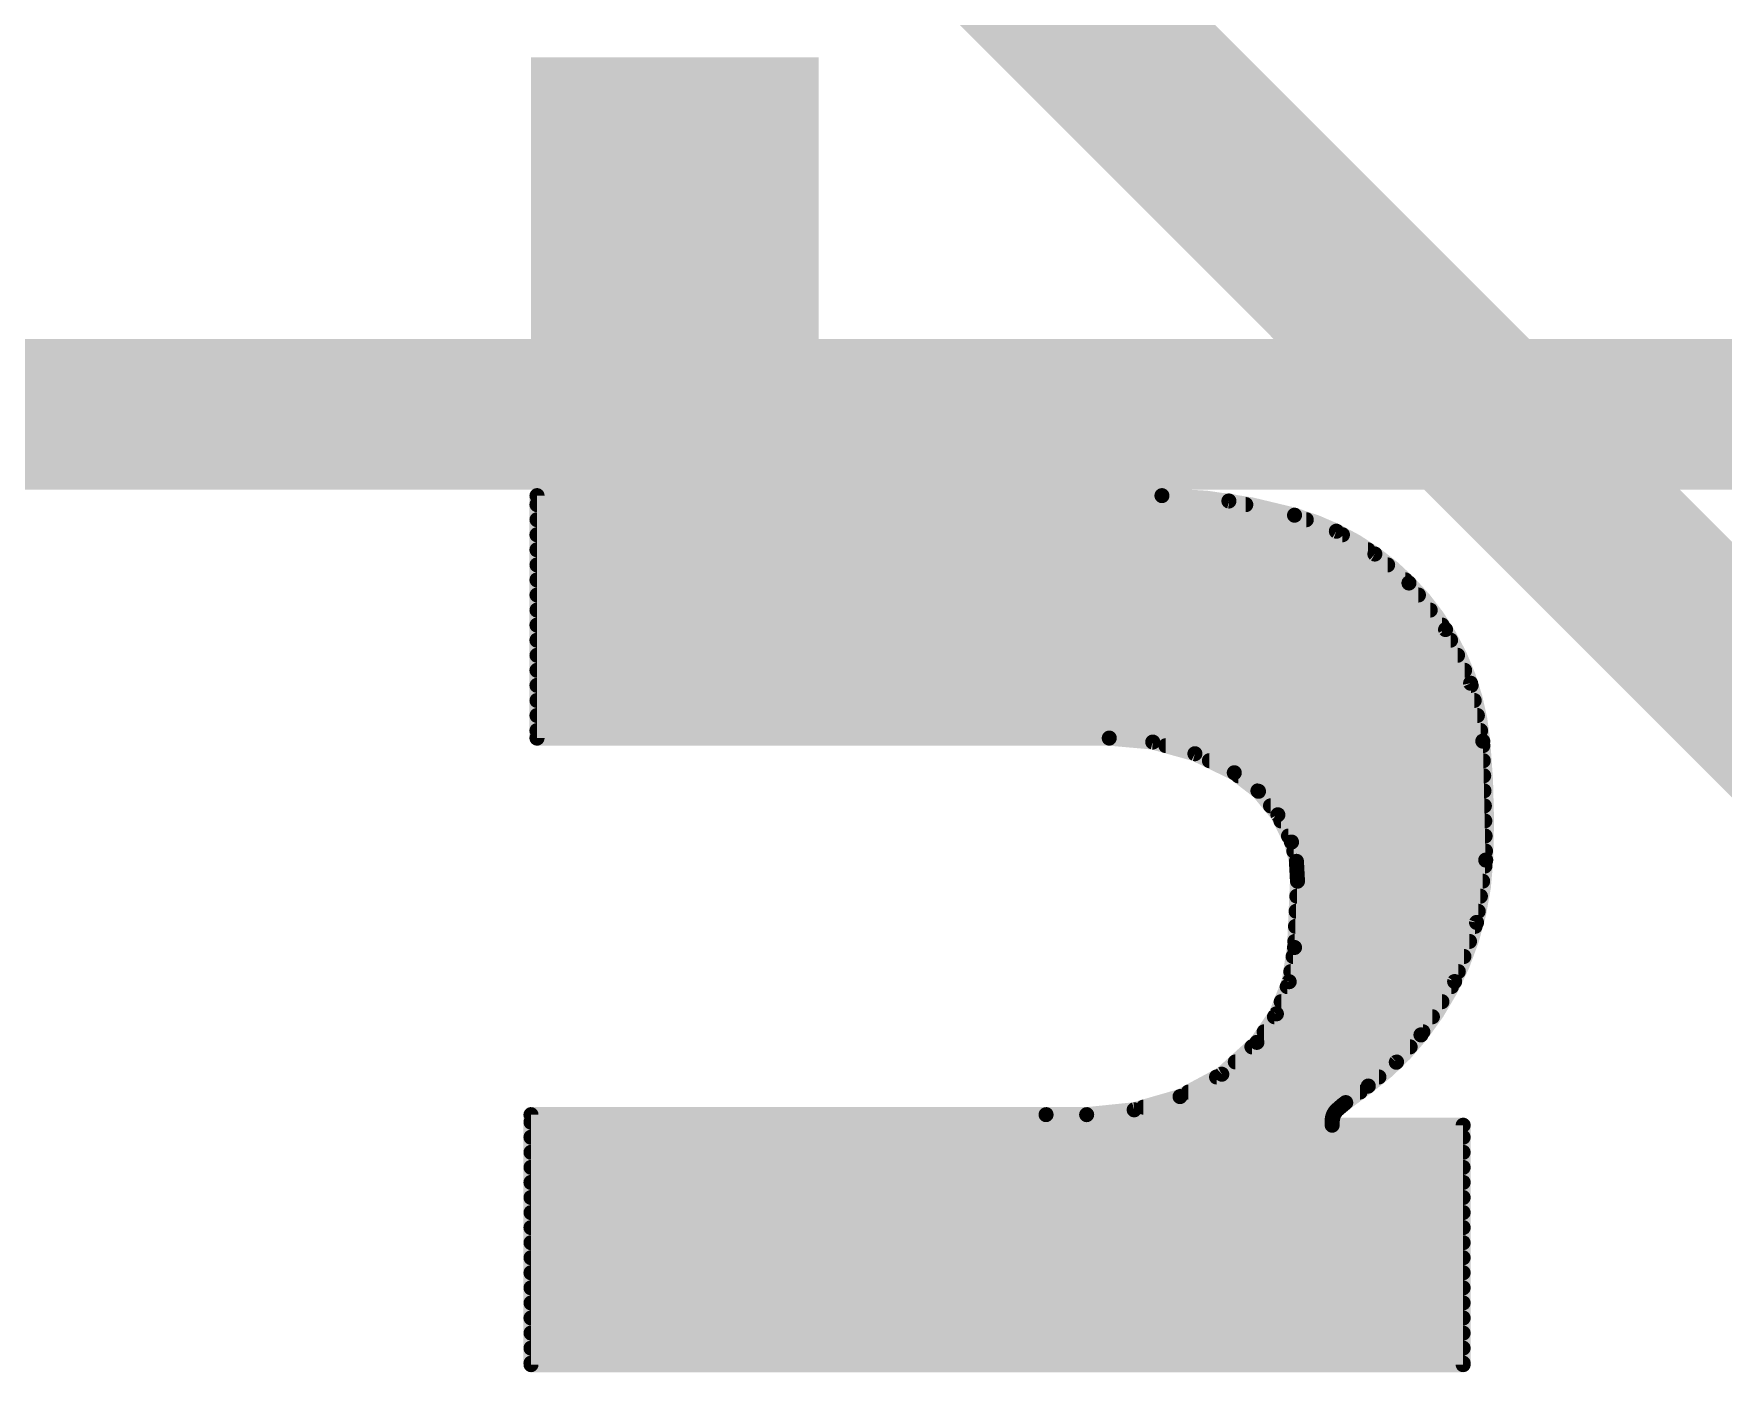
# Model space of a CAD drawing. Extents: x -0.1 to 52.8, y -11.4 to 50.9.
# Drawn here: x 7.726 to 10.576, y 35.215 to 37.472 of the extents above; entities that cross this region are included whole.
import ezdxf

# ---------------------------------------------------------------- set-up
doc = ezdxf.new("R2010")
doc.units = 0
for name, color, linetype in [('1', 12, 'CONTINUOUS'), ('16', 132, 'CONTINUOUS'), ('22', 40, 'CONTINUOUS')]:
    doc.layers.add(name, color=color, linetype=linetype)

# ---------------------------------------------------------------- blocks, each defined once
blk = doc.blocks.new('RECT')
blk.add_solid([(-0.5, -0.5), (0.5, -0.5), (-0.5, 0.5), (0.5, 0.5)])

msp = doc.modelspace()

# ---------------------------------------------------------------- linework, layer by layer
at = {"layer": '1', "const_width": 0.3048}
msp.add_lwpolyline([(8.89, 38.1), (11.43, 35.56)], dxfattribs=at)
at = {"layer": '16', "const_width": 0.254}
msp.add_lwpolyline([(11.43, 36.83), (5.08, 36.83)], dxfattribs=at)
at = {"layer": '22', "const_width": 0.0254}
for points in [[(9.6291, 36.6928), (8.575, 36.6928)], [(8.575, 36.6928), (8.575, 36.2839)], [(9.6291, 36.6928), (8.575, 36.6928)], [(8.575, 36.6928), (8.575, 36.2839)], [(9.742, 36.6838), (9.6291, 36.6928)], [(8.575, 36.6776), (9.7705, 36.6776)], [(9.8527, 36.6598), (9.742, 36.6838)], [(8.575, 36.6522), (9.8726, 36.6522)], [(9.9232, 36.6329), (9.8527, 36.6598)], [(9.9882, 36.5944), (9.9232, 36.6329)], [(8.575, 36.6268), (9.9335, 36.6268)], [(8.575, 36.6014), (9.9764, 36.6014)], [(8.575, 36.576), (10.0098, 36.576)], [(10.0457, 36.5455), (9.9882, 36.5944)], [(8.575, 36.5506), (10.0397, 36.5506)], [(8.575, 36.5252), (10.0617, 36.5252)], [(10.1074, 36.467), (10.0457, 36.5455)], [(8.575, 36.4998), (10.0816, 36.4998)], [(8.575, 36.4744), (10.1016, 36.4744)], [(10.1497, 36.3765), (10.1074, 36.467)], [(8.575, 36.449), (10.1159, 36.449)], [(8.575, 36.4236), (10.1277, 36.4236)], [(8.575, 36.3982), (10.1396, 36.3982)], [(10.1702, 36.2788), (10.1497, 36.3765)], [(8.575, 36.3728), (10.1505, 36.3728)], [(8.575, 36.3474), (10.1558, 36.3474)], [(8.575, 36.322), (10.1611, 36.322)], [(8.575, 36.2966), (10.1665, 36.2966)], [(8.575, 36.2839), (9.5402, 36.2839)], [(8.575, 36.2839), (9.5402, 36.2839)], [(9.5402, 36.2839), (9.6136, 36.2773)], [(9.6136, 36.2773), (9.6847, 36.2576)], [(9.6356, 36.2712), (10.1704, 36.2712)], [(10.1752, 36.0782), (10.1702, 36.2788)], [(9.6847, 36.2576), (9.7511, 36.2255)], [(9.7091, 36.2458), (10.171, 36.2458)], [(9.7511, 36.2255), (9.7919, 36.1942)], [(9.7578, 36.2204), (10.1717, 36.2204)], [(9.7909, 36.195), (10.1723, 36.195)], [(9.7919, 36.1942), (9.8246, 36.1546)], [(9.8122, 36.1696), (10.1729, 36.1696)], [(9.8246, 36.1546), (9.8476, 36.1086)], [(9.8298, 36.1442), (10.1736, 36.1442)], [(9.8425, 36.1188), (10.1742, 36.1188)], [(9.8476, 36.1086), (9.8559, 36.0761)], [(9.8515, 36.0934), (10.1748, 36.0934)], [(9.8559, 36.0761), (9.8577, 36.0426)], [(9.8564, 36.068), (10.1737, 36.068)], [(10.1597, 35.973), (10.1752, 36.0782)], [(9.8577, 36.0426), (9.8527, 35.9308)], [(9.8577, 36.0426), (10.17, 36.0426)], [(9.8566, 36.0172), (10.1662, 36.0172)], [(9.8554, 35.9918), (10.1625, 35.9918)], [(9.8543, 35.9664), (10.1572, 35.9664)], [(10.1228, 35.8734), (10.1597, 35.973)], [(9.8527, 35.9308), (9.8437, 35.8732)], [(9.8532, 35.941), (10.1478, 35.941)], [(9.8503, 35.9156), (10.1384, 35.9156)], [(9.8437, 35.8732), (9.8222, 35.8189)], [(9.8404, 35.8648), (10.1174, 35.8648)], [(9.8464, 35.8902), (10.129, 35.8902)], [(10.066, 35.7835), (10.1228, 35.8734)], [(9.8303, 35.8394), (10.1013, 35.8394)], [(9.8222, 35.8189), (9.7892, 35.7708)], [(9.8188, 35.814), (10.0853, 35.814)], [(9.8014, 35.7886), (10.0692, 35.7886)], [(10.0244, 35.7374), (10.066, 35.7835)], [(9.7892, 35.7708), (9.73, 35.7171)], [(9.7808, 35.7632), (10.0477, 35.7632)], [(9.7528, 35.7378), (10.0248, 35.7378)], [(9.9771, 35.6972), (10.0244, 35.7374)], [(9.73, 35.7171), (9.6596, 35.6794)], [(9.7212, 35.7124), (9.995, 35.7124)], [(9.939, 35.6692), (9.9771, 35.6972)], [(9.6596, 35.6794), (9.5822, 35.6571)], [(9.6738, 35.687), (9.9632, 35.687)], [(9.9238, 35.6565), (9.939, 35.6692)], [(9.5021, 35.6489), (8.5649, 35.6489)], [(8.5649, 35.6489), (8.5649, 35.2273)], [(9.4336, 35.6489), (8.5649, 35.6489)], [(8.5649, 35.6489), (8.5649, 35.2273)], [(8.5649, 35.6362), (9.9162, 35.6362)], [(9.5822, 35.6571), (9.5021, 35.6489)], [(9.5978, 35.6616), (9.9299, 35.6616)], [(9.9162, 35.6387), (9.9182, 35.6484)], [(9.9162, 35.6311), (9.9162, 35.6387)], [(9.9162, 35.6311), (9.9162, 35.6387)], [(9.9182, 35.6484), (9.9238, 35.6565)], [(8.5649, 35.6108), (10.1371, 35.6108)], [(10.1371, 35.6311), (9.9162, 35.6311)], [(10.1371, 35.6311), (9.9162, 35.6311)], [(10.1371, 35.2273), (10.1371, 35.6311)], [(10.1371, 35.2273), (10.1371, 35.6311)], [(8.5649, 35.5854), (10.1371, 35.5854)], [(8.5649, 35.56), (10.1371, 35.56)], [(8.5649, 35.5346), (10.1371, 35.5346)], [(8.5649, 35.5092), (10.1371, 35.5092)], [(8.5649, 35.4838), (10.1371, 35.4838)], [(8.5649, 35.4584), (10.1371, 35.4584)], [(8.5649, 35.433), (10.1371, 35.433)], [(8.5649, 35.4076), (10.1371, 35.4076)], [(8.5649, 35.3822), (10.1371, 35.3822)], [(8.5649, 35.3568), (10.1371, 35.3568)], [(8.5649, 35.3314), (10.1371, 35.3314)], [(8.5649, 35.306), (10.1371, 35.306)], [(8.5649, 35.2806), (10.1371, 35.2806)], [(8.5649, 35.2552), (10.1371, 35.2552)], [(8.5649, 35.2298), (10.1371, 35.2298)], [(8.5649, 35.2273), (10.1371, 35.2273)], [(8.5649, 35.2273), (10.1371, 35.2273)]]:
    msp.add_lwpolyline(points, dxfattribs=at)
at = {"layer": '22'}
for points, const_width in [([(8.5814, 36.6928, 1), (8.5687, 36.6928)], 0.0127), ([(8.5814, 36.6928, 1), (8.5687, 36.6928)], 0.0127), ([(8.575, 36.6991, 1), (8.575, 36.6865)], 0.0127), ([(8.575, 36.6991, 1), (8.575, 36.6865)], 0.0127), ([(9.6296, 36.6991, 1), (9.6286, 36.6865)], 0.0127), ([(9.8527, 36.6598, 0.0668), (9.6291, 36.6928)], 0.0254), ([(9.6292, 36.6991, 1), (9.629, 36.6865)], 0.0127), ([(9.6291, 36.6865, 1), (9.6291, 36.6991)], 0.0127), ([(9.6291, 36.6865, 1), (9.6291, 36.6991)], 0.0127), ([(8.575, 36.684, 1), (8.575, 36.6713)], 0.0127), ([(9.7433, 36.69, 1), (9.7407, 36.6776)], 0.0127), ([(9.7415, 36.6774, 1), (9.7425, 36.6901)], 0.0127), ([(9.7705, 36.6713, 1), (9.7705, 36.684)], 0.0127), ([(8.575, 36.6585, 1), (8.575, 36.6459)], 0.0127), ([(9.855, 36.6657, 1), (9.8504, 36.6539)], 0.0127), ([(10.0457, 36.5455, 0.1281), (9.8527, 36.6598)], 0.0254), ([(9.8545, 36.6659, 1), (9.8509, 36.6537)], 0.0127), ([(9.8509, 36.6537, 1), (9.8545, 36.6659)], 0.0127), ([(9.8514, 36.6536, 1), (9.854, 36.666)], 0.0127), ([(9.8726, 36.6459, 1), (9.8726, 36.6585)], 0.0127), ([(9.9265, 36.6383, 1), (9.92, 36.6274)], 0.0127), ([(9.921, 36.6269, 1), (9.9255, 36.6388)], 0.0127), ([(8.575, 36.6332, 1), (8.575, 36.6205)], 0.0127), ([(9.9335, 36.6205, 1), (9.9335, 36.6332)], 0.0127), ([(8.575, 36.6078, 1), (8.575, 36.5951)], 0.0127), ([(8.575, 36.5823, 1), (8.575, 36.5697)], 0.0127), ([(9.9764, 36.5951, 1), (9.9764, 36.6078)], 0.0127), ([(9.9923, 36.5992, 1), (9.9841, 36.5896)], 0.0127), ([(9.9849, 36.5889, 1), (9.9914, 36.5999)], 0.0127), ([(10.0098, 36.5697, 1), (10.0098, 36.5823)], 0.0127), ([(8.575, 36.557, 1), (8.575, 36.5443)], 0.0127), ([(10.0397, 36.5443, 1), (10.0397, 36.557)], 0.0127), ([(8.575, 36.5316, 1), (8.575, 36.5189)], 0.0127), ([(10.0507, 36.5494, 1), (10.0407, 36.5416)], 0.0127), ([(10.1702, 36.2788, 0.1741), (10.0457, 36.5455)], 0.0254), ([(10.0502, 36.55, 1), (10.0412, 36.541)], 0.0127), ([(10.0412, 36.541, 1), (10.0502, 36.55)], 0.0127), ([(10.0416, 36.5407, 1), (10.0498, 36.5503)], 0.0127), ([(10.0617, 36.5189, 1), (10.0617, 36.5316)], 0.0127), ([(8.575, 36.5061, 1), (8.575, 36.4935)], 0.0127), ([(10.0816, 36.4935, 1), (10.0816, 36.5061)], 0.0127), ([(8.575, 36.4808, 1), (8.575, 36.4681)], 0.0127), ([(10.1132, 36.4697, 1), (10.1017, 36.4643)], 0.0127), ([(10.1016, 36.4681, 1), (10.1016, 36.4808)], 0.0127), ([(10.1024, 36.4631, 1), (10.1124, 36.4709)], 0.0127), ([(8.575, 36.4554, 1), (8.575, 36.4427)], 0.0127), ([(10.1159, 36.4427, 1), (10.1159, 36.4554)], 0.0127), ([(8.575, 36.4299, 1), (8.575, 36.4173)], 0.0127), ([(10.1277, 36.4173, 1), (10.1277, 36.4299)], 0.0127), ([(8.575, 36.4046, 1), (8.575, 36.3919)], 0.0127), ([(10.1396, 36.3919, 1), (10.1396, 36.4046)], 0.0127), ([(10.1559, 36.3778, 1), (10.1435, 36.3752)], 0.0127), ([(8.575, 36.3792, 1), (8.575, 36.3665)], 0.0127), ([(8.575, 36.3537, 1), (8.575, 36.3411)], 0.0127), ([(10.1439, 36.3738, 1), (10.1554, 36.3792)], 0.0127), ([(10.1505, 36.3665, 1), (10.1505, 36.3792)], 0.0127), ([(10.1558, 36.3411, 1), (10.1558, 36.3537)], 0.0127), ([(8.575, 36.3284, 1), (8.575, 36.3157)], 0.0127), ([(10.1611, 36.3157, 1), (10.1611, 36.3284)], 0.0127), ([(8.575, 36.303, 1), (8.575, 36.2903)], 0.0127), ([(10.1665, 36.2903, 1), (10.1665, 36.303)], 0.0127), ([(8.575, 36.2903, 1), (8.575, 36.2776)], 0.0127), ([(8.575, 36.2903, 1), (8.575, 36.2776)], 0.0127), ([(8.5687, 36.2839, 1), (8.5814, 36.2839)], 0.0127), ([(8.5687, 36.2839, 1), (8.5814, 36.2839)], 0.0127), ([(9.5408, 36.2902, 1), (9.5396, 36.2776)], 0.0127), ([(9.7511, 36.2255, 0.136), (9.5402, 36.2839)], 0.0254), ([(9.5402, 36.2902, 1), (9.5402, 36.2776)], 0.0127), ([(9.5402, 36.2776, 1), (9.5402, 36.2903)], 0.0127), ([(9.5402, 36.2776, 1), (9.5402, 36.2903)], 0.0127), ([(9.6153, 36.2834, 1), (9.6119, 36.2712)], 0.0127), ([(9.6131, 36.271, 1), (9.6142, 36.2836)], 0.0127), ([(9.6356, 36.2775, 1), (9.6356, 36.2649)], 0.0127), ([(10.1765, 36.279, 1), (10.1639, 36.2786)], 0.0127), ([(10.1752, 36.0782, 0.0335), (10.1702, 36.2788)], 0.0254), ([(10.1765, 36.2794, 1), (10.1639, 36.2782)], 0.0127), ([(10.1639, 36.2782, 1), (10.1765, 36.2794)], 0.0127), ([(10.164, 36.2775, 1), (10.1764, 36.2801)], 0.0127), ([(10.1704, 36.2649, 1), (10.1704, 36.2775)], 0.0127), ([(9.6875, 36.2633, 1), (9.6819, 36.2519)], 0.0127), ([(9.683, 36.2515, 1), (9.6864, 36.2637)], 0.0127), ([(9.7091, 36.2522, 1), (9.7091, 36.2395)], 0.0127), ([(10.171, 36.2395, 1), (10.171, 36.2522)], 0.0127), ([(9.755, 36.2305, 1), (9.7472, 36.2205)], 0.0127), ([(9.8476, 36.1086, 0.1719), (9.7511, 36.2255)], 0.0254), ([(9.7544, 36.2309, 1), (9.7478, 36.2201)], 0.0127), ([(9.7478, 36.2201, 1), (9.7544, 36.2309)], 0.0127), ([(9.7483, 36.2198, 1), (9.7539, 36.2312)], 0.0127), ([(9.7578, 36.2268, 1), (9.7578, 36.2141)], 0.0127), ([(10.1717, 36.2141, 1), (10.1717, 36.2268)], 0.0127), ([(9.7909, 36.2013, 1), (9.7909, 36.1887)], 0.0127), ([(9.7968, 36.1983, 1), (9.787, 36.1902)], 0.0127), ([(9.788, 36.1892, 1), (9.7958, 36.1993)], 0.0127), ([(10.1723, 36.1887, 1), (10.1723, 36.2013)], 0.0127), ([(9.8122, 36.176, 1), (9.8122, 36.1633)], 0.0127), ([(9.8303, 36.1574, 1), (9.819, 36.1518)], 0.0127), ([(9.8197, 36.1506, 1), (9.8295, 36.1586)], 0.0127), ([(10.1729, 36.1633, 1), (10.1729, 36.176)], 0.0127), ([(9.8298, 36.1506, 1), (9.8298, 36.1379)], 0.0127), ([(9.8425, 36.1251, 1), (9.8425, 36.1125)], 0.0127), ([(10.1736, 36.1379, 1), (10.1736, 36.1506)], 0.0127), ([(10.1742, 36.1125, 1), (10.1742, 36.1251)], 0.0127), ([(9.8538, 36.1102, 1), (9.8414, 36.107)], 0.0127), ([(9.8577, 36.0426, 0.0992), (9.8476, 36.1086)], 0.0254), ([(9.8536, 36.1108, 1), (9.8416, 36.1064)], 0.0127), ([(9.8416, 36.1064, 1), (9.8536, 36.1108)], 0.0127), ([(9.8419, 36.1058, 1), (9.8533, 36.1114)], 0.0127), ([(9.8515, 36.0998, 1), (9.8515, 36.0871)], 0.0127), ([(10.1748, 36.0871, 1), (10.1748, 36.0998)], 0.0127), ([(9.8623, 36.0764, 1), (9.8496, 36.0758)], 0.0127), ([(9.8498, 36.0745, 1), (9.8621, 36.0777)], 0.0127), ([(9.8564, 36.0744, 1), (9.8564, 36.0617)], 0.0127), ([(10.066, 35.7835, 0.1577), (10.1752, 36.0782)], 0.0254), ([(10.1689, 36.0785, 1), (10.1815, 36.0779)], 0.0127), ([(10.1815, 36.0773, 1), (10.1689, 36.0791)], 0.0127), ([(10.1815, 36.0779, 1), (10.1689, 36.0785)], 0.0127), ([(10.1689, 36.078, 1), (10.1815, 36.0784)], 0.0127), ([(10.1737, 36.0617, 1), (10.1737, 36.0744)], 0.0127), ([(9.8577, 36.0426, 0.0006), (9.8527, 35.9308)], 0.0254), ([(9.8577, 36.0489, 1), (9.8577, 36.0363)], 0.0127), ([(9.8514, 36.0429, 1), (9.864, 36.0423)], 0.0127), ([(9.864, 36.0423, 1), (9.8514, 36.0429)], 0.0127), ([(9.864, 36.0423, 1), (9.8514, 36.0429)], 0.0127), ([(9.8514, 36.0423, 1), (9.864, 36.0429)], 0.0127), ([(10.17, 36.0363, 1), (10.17, 36.0489)], 0.0127), ([(9.8566, 36.0236, 1), (9.8566, 36.0109)], 0.0127), ([(10.1662, 36.0109, 1), (10.1662, 36.0236)], 0.0127), ([(9.8554, 35.9982, 1), (9.8554, 35.9855)], 0.0127), ([(10.1625, 35.9855, 1), (10.1625, 35.9982)], 0.0127), ([(9.8543, 35.9727, 1), (9.8543, 35.9601)], 0.0127), ([(10.1534, 35.974, 1), (10.166, 35.9721)], 0.0127), ([(10.1657, 35.9708, 1), (10.1538, 35.9752)], 0.0127), ([(10.1572, 35.9601, 1), (10.1572, 35.9727)], 0.0127), ([(9.7892, 35.7708, 0.1688), (9.8527, 35.9308)], 0.0254), ([(9.859, 35.9298, 1), (9.8464, 35.9318)], 0.0127), ([(9.859, 35.9305, 1), (9.8464, 35.9311)], 0.0127), ([(9.8464, 35.9311, 1), (9.859, 35.9305)], 0.0127), ([(9.8464, 35.9311, 1), (9.859, 35.9305)], 0.0127), ([(9.8532, 35.9474, 1), (9.8532, 35.9347)], 0.0127), ([(10.1478, 35.9347, 1), (10.1478, 35.9474)], 0.0127), ([(9.8503, 35.922, 1), (9.8503, 35.9093)], 0.0127), ([(10.1384, 35.9093, 1), (10.1384, 35.922)], 0.0127), ([(9.8404, 35.8712, 1), (9.8404, 35.8585)], 0.0127), ([(9.8374, 35.8741, 1), (9.85, 35.8722)], 0.0127), ([(9.8496, 35.8708, 1), (9.8378, 35.8755)], 0.0127), ([(9.8464, 35.8965, 1), (9.8464, 35.8839)], 0.0127), ([(10.1168, 35.8756, 1), (10.1287, 35.8712)], 0.0127), ([(10.1281, 35.87, 1), (10.1174, 35.8768)], 0.0127), ([(10.1174, 35.8585, 1), (10.1174, 35.8712)], 0.0127), ([(10.129, 35.8839, 1), (10.129, 35.8965)], 0.0127), ([(9.8303, 35.8458, 1), (9.8303, 35.8331)], 0.0127), ([(10.1013, 35.8331, 1), (10.1013, 35.8458)], 0.0127), ([(9.8188, 35.8203, 1), (9.8188, 35.8077)], 0.0127), ([(9.8163, 35.8213, 1), (9.8281, 35.8166)], 0.0127), ([(9.8274, 35.8153, 1), (9.8169, 35.8225)], 0.0127), ([(10.0853, 35.8077, 1), (10.0853, 35.8203)], 0.0127), ([(9.8014, 35.795, 1), (9.8014, 35.7823)], 0.0127), ([(9.9771, 35.6972, 0.0664), (10.066, 35.7835)], 0.0254), ([(10.061, 35.7874, 1), (10.071, 35.7796)], 0.0127), ([(10.0606, 35.7869, 1), (10.0714, 35.7801)], 0.0127), ([(10.071, 35.7796, 1), (10.061, 35.7874)], 0.0127), ([(10.0707, 35.7792, 1), (10.0613, 35.7878)], 0.0127), ([(10.0692, 35.7823, 1), (10.0692, 35.795)], 0.0127), ([(9.6596, 35.6794, 0.1229), (9.7892, 35.7708)], 0.0254), ([(9.7808, 35.7696, 1), (9.7808, 35.7569)], 0.0127), ([(9.7844, 35.7749, 1), (9.794, 35.7667)], 0.0127), ([(9.784, 35.7744, 1), (9.7944, 35.7672)], 0.0127), ([(9.794, 35.7667, 1), (9.7844, 35.7749)], 0.0127), ([(9.7935, 35.7661, 1), (9.7849, 35.7755)], 0.0127), ([(10.0477, 35.7569, 1), (10.0477, 35.7696)], 0.0127), ([(9.7528, 35.7441, 1), (9.7528, 35.7315)], 0.0127), ([(10.0197, 35.7417, 1), (10.0291, 35.7331)], 0.0127), ([(10.0285, 35.7326, 1), (10.0203, 35.7422)], 0.0127), ([(10.0248, 35.7315, 1), (10.0248, 35.7441)], 0.0127), ([(9.7212, 35.7188, 1), (9.7212, 35.7061)], 0.0127), ([(9.7258, 35.7218, 1), (9.7343, 35.7124)], 0.0127), ([(9.733, 35.7115, 1), (9.727, 35.7227)], 0.0127), ([(9.939, 35.6692, 0.0022), (9.9771, 35.6972)], 0.0254), ([(9.9733, 35.7023, 1), (9.9809, 35.6921)], 0.0127), ([(9.973, 35.702, 1), (9.9812, 35.6924)], 0.0127), ([(9.9809, 35.6921, 1), (9.9733, 35.7023)], 0.0127), ([(9.9809, 35.6921, 1), (9.9733, 35.7023)], 0.0127), ([(9.995, 35.7061, 1), (9.995, 35.7188)], 0.0127), ([(9.5021, 35.6489, 0.0895), (9.6596, 35.6794)], 0.0254), ([(9.6573, 35.6853, 1), (9.6619, 35.6735)], 0.0127), ([(9.6566, 35.685, 1), (9.6626, 35.6738)], 0.0127), ([(9.6619, 35.6735, 1), (9.6573, 35.6853)], 0.0127), ([(9.6614, 35.6733, 1), (9.6578, 35.6855)], 0.0127), ([(9.6738, 35.6934, 1), (9.6738, 35.6807)], 0.0127), ([(9.939, 35.6692, 0.0333), (9.9238, 35.6565)], 0.0254), ([(9.9352, 35.6743, 1), (9.9428, 35.6641)], 0.0127), ([(9.9353, 35.6743, 1), (9.9427, 35.6641)], 0.0127), ([(9.9431, 35.6643, 1), (9.9349, 35.6741)], 0.0127), ([(9.9427, 35.6641, 1), (9.9353, 35.6743)], 0.0127), ([(9.9632, 35.6807, 1), (9.9632, 35.6934)], 0.0127), ([(8.5649, 35.6553, 1), (8.5649, 35.6426)], 0.0127), ([(8.5649, 35.6553, 1), (8.5649, 35.6426)], 0.0127), ([(8.5712, 35.6489, 1), (8.5586, 35.6489)], 0.0127), ([(8.5712, 35.6489, 1), (8.5586, 35.6489)], 0.0127), ([(8.5649, 35.6425, 1), (8.5649, 35.6299)], 0.0127), ([(9.4336, 35.6489, 0.0064), (9.5021, 35.6489)], 0.0254), ([(9.4337, 35.6552, 1), (9.4335, 35.6426)], 0.0127), ([(9.4336, 35.6426, 1), (9.4336, 35.6553)], 0.0127), ([(9.5015, 35.6552, 1), (9.5027, 35.6426)], 0.0127), ([(9.502, 35.6552, 1), (9.5022, 35.6426)], 0.0127), ([(9.5022, 35.6426, 1), (9.502, 35.6552)], 0.0127), ([(9.5021, 35.6426, 1), (9.5021, 35.6553)], 0.0127), ([(9.5805, 35.6632, 1), (9.584, 35.651)], 0.0127), ([(9.5829, 35.6508, 1), (9.5816, 35.6634)], 0.0127), ([(9.5978, 35.6679, 1), (9.5978, 35.6553)], 0.0127), ([(9.9238, 35.6565, 0.205), (9.9162, 35.6387)], 0.0254), ([(9.9225, 35.6387, 1), (9.9099, 35.6387)], 0.0127), ([(9.9225, 35.6387, 1), (9.9099, 35.6387)], 0.0127), ([(9.913, 35.652, 1), (9.9234, 35.6448)], 0.0127), ([(9.9244, 35.6471, 1), (9.912, 35.6496)], 0.0127), ([(9.9162, 35.6299, 1), (9.9162, 35.6425)], 0.0127), ([(9.9197, 35.6614, 1), (9.9279, 35.6516)], 0.0127), ([(9.9194, 35.6611, 1), (9.9282, 35.6519)], 0.0127), ([(9.929, 35.6529, 1), (9.9186, 35.6601)], 0.0127), ([(9.9282, 35.6519, 1), (9.9194, 35.6611)], 0.0127), ([(9.9299, 35.6553, 1), (9.9299, 35.6679)], 0.0127), ([(8.5649, 35.6172, 1), (8.5649, 35.6045)], 0.0127), ([(9.91, 35.64, 1), (9.9224, 35.6374)], 0.0127), ([(9.9162, 35.6375, 1), (9.9162, 35.6248)], 0.0127), ([(9.9162, 35.6375, 1), (9.9162, 35.6248)], 0.0127), ([(9.9099, 35.6387, 1), (9.9225, 35.6387)], 0.0127), ([(9.9099, 35.6311, 1), (9.9225, 35.6311)], 0.0127), ([(9.9099, 35.6311, 1), (9.9225, 35.6311)], 0.0127), ([(10.1434, 35.6311, 1), (10.1308, 35.6311)], 0.0127), ([(10.1434, 35.6311, 1), (10.1308, 35.6311)], 0.0127), ([(10.1371, 35.6248, 1), (10.1371, 35.6375)], 0.0127), ([(10.1371, 35.6248, 1), (10.1371, 35.6375)], 0.0127), ([(10.1371, 35.6045, 1), (10.1371, 35.6172)], 0.0127), ([(8.5649, 35.5917, 1), (8.5649, 35.5791)], 0.0127), ([(10.1371, 35.5791, 1), (10.1371, 35.5917)], 0.0127), ([(8.5649, 35.5663, 1), (8.5649, 35.5537)], 0.0127), ([(10.1371, 35.5537, 1), (10.1371, 35.5663)], 0.0127), ([(8.5649, 35.541, 1), (8.5649, 35.5283)], 0.0127), ([(10.1371, 35.5283, 1), (10.1371, 35.541)], 0.0127), ([(8.5649, 35.5155, 1), (8.5649, 35.5029)], 0.0127), ([(10.1371, 35.5029, 1), (10.1371, 35.5155)], 0.0127), ([(8.5649, 35.4901, 1), (8.5649, 35.4775)], 0.0127), ([(10.1371, 35.4775, 1), (10.1371, 35.4901)], 0.0127), ([(8.5649, 35.4648, 1), (8.5649, 35.4521)], 0.0127), ([(10.1371, 35.4521, 1), (10.1371, 35.4648)], 0.0127), ([(8.5649, 35.4393, 1), (8.5649, 35.4267)], 0.0127), ([(8.5649, 35.4139, 1), (8.5649, 35.4013)], 0.0127), ([(10.1371, 35.4267, 1), (10.1371, 35.4393)], 0.0127), ([(10.1371, 35.4013, 1), (10.1371, 35.4139)], 0.0127), ([(8.5649, 35.3886, 1), (8.5649, 35.3759)], 0.0127), ([(10.1371, 35.3759, 1), (10.1371, 35.3886)], 0.0127), ([(8.5649, 35.3631, 1), (8.5649, 35.3505)], 0.0127), ([(10.1371, 35.3505, 1), (10.1371, 35.3631)], 0.0127), ([(8.5649, 35.3377, 1), (8.5649, 35.3251)], 0.0127), ([(10.1371, 35.3251, 1), (10.1371, 35.3377)], 0.0127), ([(8.5649, 35.3124, 1), (8.5649, 35.2997)], 0.0127), ([(10.1371, 35.2997, 1), (10.1371, 35.3124)], 0.0127), ([(8.5649, 35.2869, 1), (8.5649, 35.2743)], 0.0127), ([(10.1371, 35.2743, 1), (10.1371, 35.2869)], 0.0127), ([(8.5649, 35.2615, 1), (8.5649, 35.2489)], 0.0127), ([(10.1371, 35.2489, 1), (10.1371, 35.2615)], 0.0127), ([(8.5649, 35.2362, 1), (8.5649, 35.2235)], 0.0127), ([(8.5649, 35.2336, 1), (8.5649, 35.221)], 0.0127), ([(8.5649, 35.2336, 1), (8.5649, 35.221)], 0.0127), ([(8.5586, 35.2273, 1), (8.5712, 35.2273)], 0.0127), ([(8.5586, 35.2273, 1), (8.5712, 35.2273)], 0.0127), ([(10.1308, 35.2273, 1), (10.1434, 35.2273)], 0.0127), ([(10.1308, 35.2273, 1), (10.1434, 35.2273)], 0.0127), ([(10.1371, 35.2235, 1), (10.1371, 35.2362)], 0.0127), ([(10.1371, 35.221, 1), (10.1371, 35.2336)], 0.0127), ([(10.1371, 35.221, 1), (10.1371, 35.2336)], 0.0127)]:
    msp.add_lwpolyline(points, format="xyb", dxfattribs=dict(at, const_width=const_width))

# ---------------------------------------------------------------- block references
at = {"layer": '22', "xscale": 0.4953, "yscale": 0.4851, "rotation": 90}
msp.add_blockref('RECT', (8.8075, 37.1844), dxfattribs=at)

doc.saveas('drawing.dxf')
